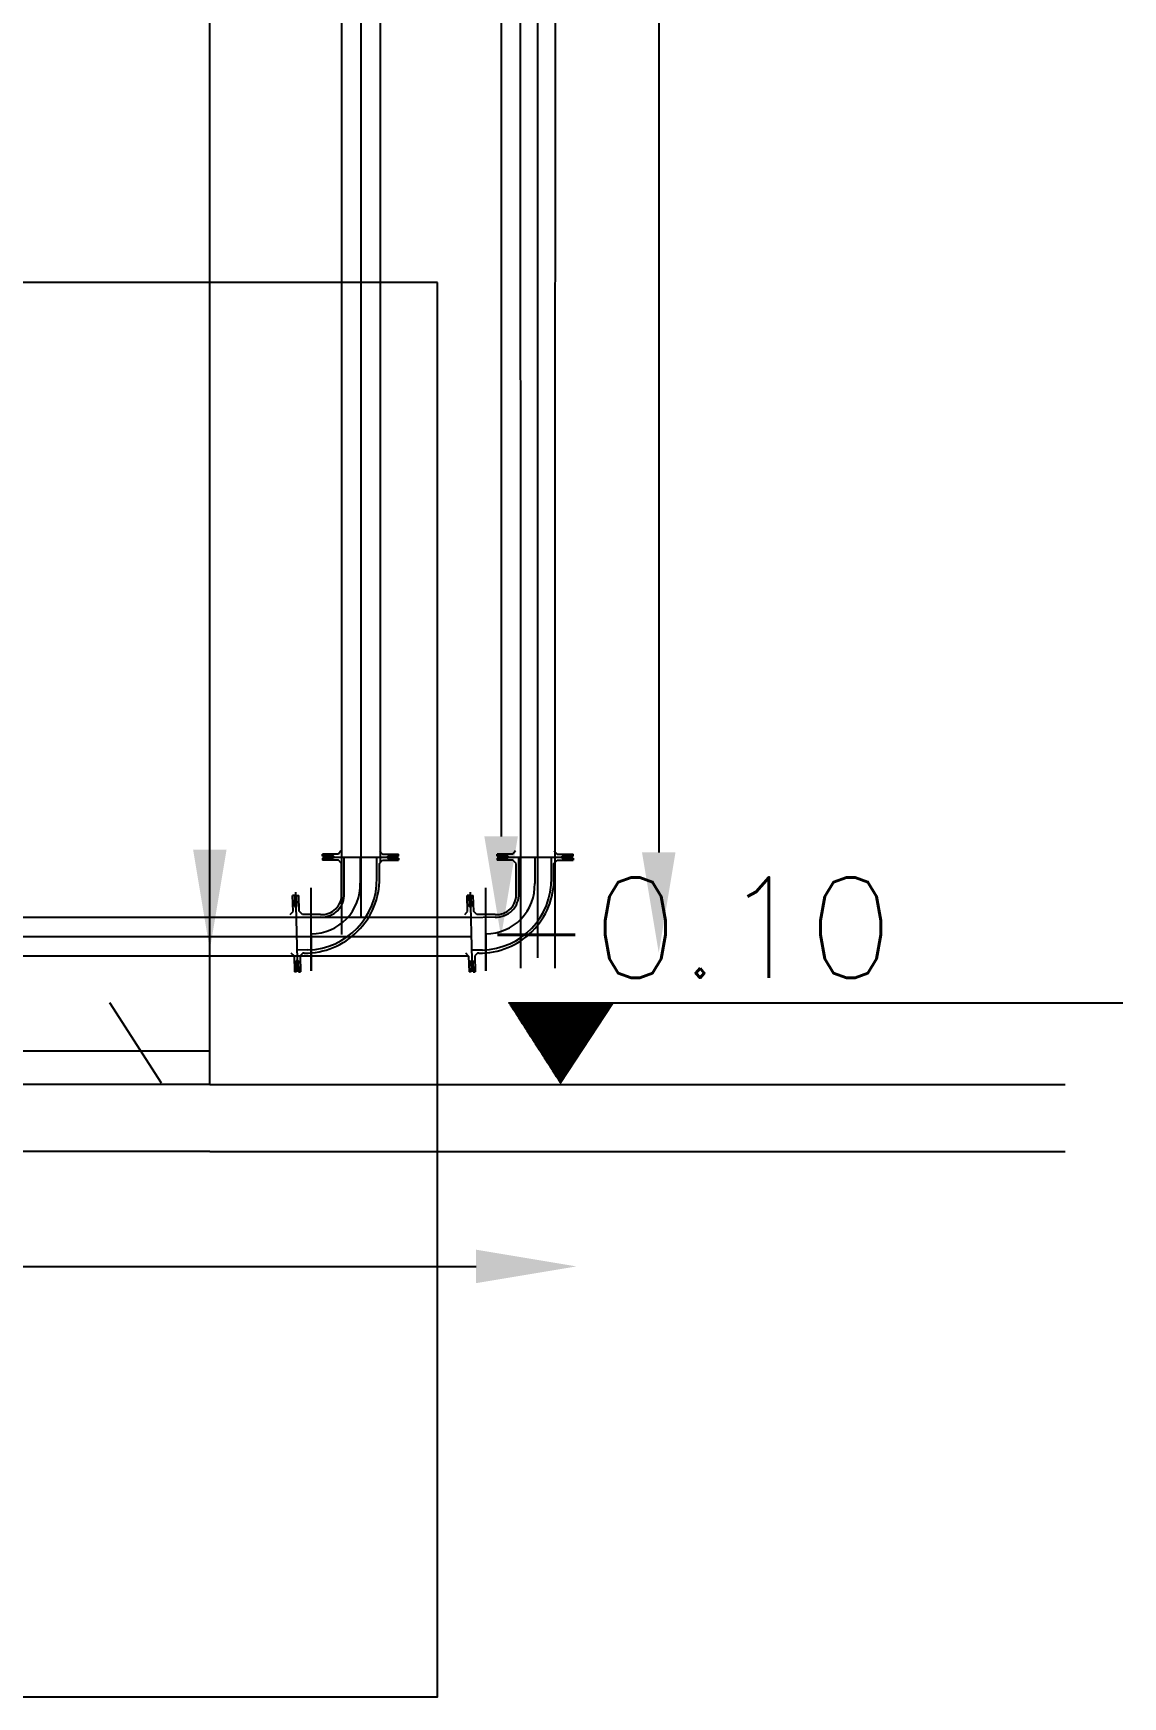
# Model space of a CAD drawing. Extents: x 152000 to 152174, y 158796 to 159332.
# Drawn here: x 152065.434 to 152068.686, y 159117.447 to 159122.414 of the extents above; entities that cross this region are included whole.
import ezdxf

# ---------------------------------------------------------------- set-up
doc = ezdxf.new("R2010")
doc.units = 0
doc.header["$LTSCALE"] = 3
doc.header["$MEASUREMENT"] = 0
doc.header["$PDMODE"] = 2
doc.header["$PDSIZE"] = 0.03
for name, pattern in [('0181 00 ST MF 0100$0$HIDDEN', [0.375, 0.25, -0.125]), ('AUSGEZOGEN', [0]), ('CENTER', [2, 1.25, -0.25, 0.25, -0.25])]:
    doc.linetypes.add(name, pattern=pattern)
doc.layers.get('0').update_dxf_attribs({"linetype": 'CONTINUOUS'})
doc.layers.get('DEFPOINTS').update_dxf_attribs({"linetype": 'CONTINUOUS'})
for name, color, linetype in [('3', 4, 'CONTINUOUS'), ('DIM', 144, 'CONTINUOUS'), ('EBENE0', 7, 'AUSGEZOGEN'), ('TEXTS', 1, 'CONTINUOUS')]:
    doc.layers.add(name, color=color, linetype=linetype)
doc.layers.add('LAND CORNERS', color=255, linetype='CONTINUOUS', lineweight=25)
doc.styles.add('ROMANS', font='romans.shx')
doc.dimstyles.new('mais 1-100 plan', dxfattribs={"dimtxt": 0.25, "dimasz": 0.1635, "dimexe": 0.18, "dimexo": 0.0625, "dimgap": 0, "dimtad": 1, "dimzin": 0, "dimdsep": 46, "dimtxsty": 'Standard', "dimblk": 'OBLIQUE', "dimcen": 0, "dimse1": 1, "dimse2": 1, "dimclrd": 8, "dimclrt": 4, "dimadec": 0, "dimazin": 0, "dimtfac": 1, "dimtix": 1, "dimtofl": 0, "dimtmove": 0, "dimatfit": 3, "dimldrblk": 'OBLIQUE', "dimfxl": 0.18, "dimtolj": 1, "dimtzin": 0, "dimarcsym": 0})

# ---------------------------------------------------------------- blocks, each defined once
blk = doc.blocks.new('*D139')
at = {"layer": 'DEFPOINTS', "color": 0, "transparency": 16777216}
for p in [(152066.4116, 159135.2909), (152066.4124, 159119.7158), (152066.8303, 159119.7158)]:
    blk.add_point(p, dxfattribs=at)
at = {"layer": 'LAND CORNERS', "color": 2, "lineweight": -2, "transparency": 16777216}
blk.add_line((152066.8303, 159134.9909), (152066.8303, 159120.0158), dxfattribs=at)
at = {"layer": 'LAND CORNERS', "color": 2, "transparency": 16777216}
for points in [[(152066.7803, 159134.9909), (152066.8803, 159134.9909), (152066.8303, 159135.2909)], [(152066.7803, 159120.0158), (152066.8803, 159120.0158), (152066.8303, 159119.7158)]]:
    blk.add_solid(points, dxfattribs=at)
at = {"layer": 'LAND CORNERS', "color": 2, "transparency": 16777216, "insert": (152066.6553, 159127.5033), "char_height": 0.25, "attachment_point": 5, "rotation": 90}
blk.add_mtext('\\A1;15.58', dxfattribs=at)
blk = doc.blocks.new('_OBLIQUE')
at = {"color": 0, "linetype": 'ByBlock'}
blk.add_line((-0.5, -0.5), (0.5, 0.5), dxfattribs=at)
blk = doc.blocks.new('*D152')
at = {"layer": 'DEFPOINTS', "color": 0, "transparency": 16777216}
for p in [(152066.7739, 159144.4629), (152066.7236, 159119.6681), (152067.3009, 159119.6681)]:
    blk.add_point(p, dxfattribs=at)
at = {"layer": 'LAND CORNERS', "color": 2, "lineweight": -2, "transparency": 16777216}
blk.add_line((152067.3009, 159144.1629), (152067.3009, 159119.9681), dxfattribs=at)
at = {"layer": 'LAND CORNERS', "color": 2, "transparency": 16777216}
for points in [[(152067.2509, 159144.1629), (152067.3509, 159144.1629), (152067.3009, 159144.4629)], [(152067.2509, 159119.9681), (152067.3509, 159119.9681), (152067.3009, 159119.6681)]]:
    blk.add_solid(points, dxfattribs=at)
at = {"layer": 'LAND CORNERS', "color": 2, "transparency": 16777216, "insert": (152067.1259, 159132.0655), "char_height": 0.25, "attachment_point": 5, "rotation": 90}
blk.add_mtext('\\A1;24.79', dxfattribs=at)
blk = doc.blocks.new('*D153')
at = {"layer": 'DEFPOINTS', "color": 0, "transparency": 16777216}
for p in [(152065.9608, 159135.5683), (152066.2566, 159135.5683), (152066.2535, 159119.6768)]:
    blk.add_point(p, dxfattribs=at)
at = {"layer": 'LAND CORNERS', "color": 2, "lineweight": -2, "transparency": 16777216}
blk.add_line((152065.9608, 159119.9768), (152065.9608, 159135.2683), dxfattribs=at)
at = {"layer": 'LAND CORNERS', "color": 2, "transparency": 16777216}
for points in [[(152065.9108, 159135.2683), (152066.0108, 159135.2683), (152065.9608, 159135.5683)], [(152065.9108, 159119.9768), (152066.0108, 159119.9768), (152065.9608, 159119.6768)]]:
    blk.add_solid(points, dxfattribs=at)
at = {"layer": 'LAND CORNERS', "color": 2, "transparency": 16777216, "insert": (152065.7858, 159127.6225), "char_height": 0.25, "attachment_point": 5, "rotation": 90}
blk.add_mtext('\\A1;15.89', dxfattribs=at)
blk = doc.blocks.new('*D156')
at = {"layer": 'DEFPOINTS', "color": 0, "transparency": 16777216}
for p in [(152067.0555, 159119.9511), (152056.5608, 159119.2751), (152067.0555, 159118.7318)]:
    blk.add_point(p, dxfattribs=at)
at = {"layer": 'LAND CORNERS', "color": 2, "lineweight": -2, "transparency": 16777216}
blk.add_line((152056.8608, 159118.7318), (152066.7555, 159118.7318), dxfattribs=at)
at = {"layer": 'LAND CORNERS', "color": 2, "transparency": 16777216}
for points in [[(152056.8608, 159118.7818), (152056.8608, 159118.6818), (152056.5608, 159118.7318)], [(152066.7555, 159118.7818), (152066.7555, 159118.6818), (152067.0555, 159118.7318)]]:
    blk.add_solid(points, dxfattribs=at)
at = {"layer": 'LAND CORNERS', "color": 2, "transparency": 16777216, "insert": (152061.8081, 159118.9068), "char_height": 0.25, "attachment_point": 5}
blk.add_mtext('\\A1;10.49', dxfattribs=at)

msp = doc.modelspace()

# ---------------------------------------------------------------- hatches: boundary and pattern name
at = {"layer": 'TEXTS'}
h = msp.add_hatch(dxfattribs=at)
h.set_pattern_fill('ANSI31', color=0, scale=0.03)
h.set_pattern_definition([(45, (303.2752353, -33.8441257), (-0.00265165042945, 0.00265165042945), [])])
h.paths.add_polyline_path([(152067.16297, 159119.51678), (152066.85274, 159119.51876), (152067.00652, 159119.27876)])

# ---------------------------------------------------------------- linework, layer by layer
at = {"layer": 'DIM', "color": 1}
for p, q in [((152066.34472, 159119.9633), (152066.29705, 159119.96332)), ((152066.29705, 159119.95708), (152066.29705, 159119.96332)), ((152066.32966, 159119.95707), (152066.29705, 159119.95708)), ((152066.32966, 159119.95131), (152066.29705, 159119.95133)), ((152066.29705, 159119.95133), (152066.29705, 159119.94509)), ((152066.32813, 159119.95419), (152066.49846, 159119.95413)), ((152066.32813, 159119.95419), (152066.48887, 159119.95413)), ((152066.33254, 159119.95419), (152066.32966, 159119.95707)), ((152066.33254, 159119.95419), (152066.32966, 159119.95131)), ((152066.35209, 159119.97288), (152066.34472, 159119.9633)), ((152066.36175, 159119.8458), (152066.36179, 159119.95418)), ((152066.4596, 159119.8918), (152066.45962, 159119.95414)), ((152066.46711, 159119.97284), (152066.4767, 159119.96325)), ((152066.4767, 159119.96325), (152066.52436, 159119.96323)), ((152066.48887, 159119.95413), (152066.49175, 159119.95701)), ((152066.48887, 159119.95413), (152066.49175, 159119.95125)), ((152066.49175, 159119.95701), (152066.52436, 159119.957)), ((152066.49175, 159119.95125), (152066.52436, 159119.95124)), ((152066.52436, 159119.957), (152066.52436, 159119.96323)), ((152066.52436, 159119.95124), (152066.52436, 159119.94501)), ((152066.81817, 159119.95695), (152066.81818, 159119.96318)), ((152066.85078, 159119.95694), (152066.81817, 159119.95695)), ((152066.85078, 159119.95118), (152066.81817, 159119.95119)), ((152066.81817, 159119.95119), (152066.81817, 159119.94496)), ((152066.86584, 159119.96317), (152066.81818, 159119.96318)), ((152066.84925, 159119.95406), (152067.01959, 159119.954)), ((152066.84925, 159119.95406), (152067.01, 159119.954)), ((152066.85366, 159119.95406), (152066.85078, 159119.95694)), ((152066.85366, 159119.95406), (152066.85078, 159119.95118)), ((152066.87321, 159119.97275), (152066.86584, 159119.96317)), ((152066.88287, 159119.84567), (152066.88291, 159119.95405)), ((152066.98072, 159119.89167), (152066.98074, 159119.95401)), ((152066.98823, 159119.97271), (152066.99782, 159119.96312)), ((152066.99782, 159119.96312), (152067.04549, 159119.9631)), ((152067.01, 159119.954), (152067.01287, 159119.95688)), ((152067.01, 159119.954), (152067.01287, 159119.95112)), ((152067.01287, 159119.95688), (152067.04548, 159119.95686)), ((152067.01287, 159119.95112), (152067.04548, 159119.95111)), ((152067.04548, 159119.95686), (152067.04549, 159119.9631)), ((152067.04548, 159119.95111), (152067.04548, 159119.94488)), ((152066.34472, 159119.94507), (152066.29705, 159119.94509)), ((152066.3543, 159119.93548), (152066.34472, 159119.94507)), ((152066.35427, 159119.8458), (152066.3543, 159119.93548)), ((152066.46708, 159119.8918), (152066.46709, 159119.93544)), ((152066.46709, 159119.93544), (152066.47669, 159119.94502)), ((152066.47669, 159119.94502), (152066.52436, 159119.94501)), ((152066.86584, 159119.94494), (152066.81817, 159119.94496)), ((152066.87543, 159119.93535), (152066.86584, 159119.94494)), ((152066.87539, 159119.84567), (152066.87543, 159119.93535)), ((152066.9882, 159119.89167), (152066.98822, 159119.93531)), ((152066.98822, 159119.93531), (152066.99781, 159119.94489)), ((152066.99781, 159119.94489), (152067.04548, 159119.94488)), ((152066.21685, 159119.84907), (152066.22172, 159119.64696)), ((152066.73797, 159119.84894), (152066.74284, 159119.64683)), ((152066.21423, 159119.83952), (152066.20801, 159119.83937)), ((152066.20916, 159119.79177), (152066.20801, 159119.83937)), ((152066.21502, 159119.80696), (152066.21423, 159119.83952)), ((152066.21796, 159119.80415), (152066.21502, 159119.80696)), ((152066.21796, 159119.80415), (152066.22077, 159119.80709)), ((152066.21998, 159119.83966), (152066.22621, 159119.83981)), ((152066.22077, 159119.80709), (152066.21998, 159119.83966)), ((152066.22735, 159119.79221), (152066.22621, 159119.83981)), ((152066.73536, 159119.83939), (152066.72913, 159119.83924)), ((152066.73028, 159119.79164), (152066.72913, 159119.83924)), ((152066.73614, 159119.80682), (152066.73536, 159119.83939)), ((152066.73908, 159119.80402), (152066.73614, 159119.80682)), ((152066.73908, 159119.80402), (152066.74189, 159119.80696)), ((152066.7411, 159119.83953), (152066.74733, 159119.83968)), ((152066.74189, 159119.80696), (152066.7411, 159119.83953)), ((152066.74848, 159119.79207), (152066.74733, 159119.83968)), ((152066.20085, 159119.78305), (152066.20916, 159119.79177)), ((152066.23716, 159119.78286), (152066.22735, 159119.79221)), ((152066.29113, 159119.78258), (152066.23716, 159119.78286)), ((152066.72197, 159119.78292), (152066.73028, 159119.79164)), ((152066.75829, 159119.78273), (152066.74848, 159119.79207)), ((152066.81225, 159119.78245), (152066.75829, 159119.78273)), ((152066.20252, 159119.66826), (152066.21233, 159119.65891)), ((152066.21233, 159119.65891), (152066.21348, 159119.6113)), ((152066.23841, 159119.66762), (152066.23053, 159119.65935)), ((152066.23053, 159119.65935), (152066.23168, 159119.61174)), ((152066.24279, 159119.66754), (152066.23841, 159119.66762)), ((152066.72364, 159119.66812), (152066.73345, 159119.65878)), ((152066.73345, 159119.65878), (152066.7346, 159119.61117)), ((152066.75953, 159119.66749), (152066.75165, 159119.65922)), ((152066.75165, 159119.65922), (152066.7528, 159119.61161)), ((152066.76391, 159119.66741), (152066.75953, 159119.66749)), ((152066.2197, 159119.61145), (152066.21348, 159119.6113)), ((152066.22172, 159119.64696), (152066.21892, 159119.64402)), ((152066.21892, 159119.64402), (152066.2197, 159119.61145)), ((152066.22172, 159119.64696), (152066.22467, 159119.64416)), ((152066.22467, 159119.64416), (152066.22545, 159119.61159)), ((152066.22545, 159119.61159), (152066.23168, 159119.61174)), ((152066.74083, 159119.61132), (152066.7346, 159119.61117)), ((152066.74284, 159119.64683), (152066.74004, 159119.64389)), ((152066.74004, 159119.64389), (152066.74083, 159119.61132)), ((152066.74284, 159119.64683), (152066.74579, 159119.64403)), ((152066.74579, 159119.64403), (152066.74657, 159119.61146)), ((152066.74657, 159119.61146), (152066.7528, 159119.61161))]:
    msp.add_line(p, q, dxfattribs=at)
for points in [[(152066.94046, 159119.65297), (152066.94046, 159144.26705)], [(152066.88967, 159119.62253), (152066.88269, 159144.20414)], [(152066.99128, 159119.62246), (152066.99748, 159144.20581)], [(152066.35522, 159119.72277), (152066.35522, 159135.29089)], [(152066.47024, 159119.93858), (152066.47024, 159135.29094)], [(152066.29171, 159119.77512), (152066.21867, 159119.77336)], [(152066.81283, 159119.77499), (152066.7398, 159119.77323)], [(152066.25347, 159119.67678), (152066.22102, 159119.676)], [(152066.77459, 159119.67665), (152066.74214, 159119.67587)]]:
    msp.add_lwpolyline(points, dxfattribs=at)
at = {"layer": 'DIM', "color": 1, "linetype": 'CENTER'}
for points in [[(152066.41233, 159119.77336), (152066.41273, 159135.29091)], [(152066.4096, 159119.95416), (152066.4096, 159119.87586)], [(152066.93072, 159119.95403), (152066.93072, 159119.87573)]]:
    msp.add_lwpolyline(points, dxfattribs=at)
at = {"layer": 'DIM', "color": 1}
for centre, radius, start, end in [((152066.2452, 159119.88941), 0.22189, 269.37608, 0.61536), ((152066.24779, 159119.88854), 0.21183, 271.53682, 0.88266), ((152066.26434, 159119.87064), 0.14536, 269.77046, 2.06096), ((152066.76632, 159119.88928), 0.22189, 269.37608, 0.61536), ((152066.76891, 159119.88841), 0.21183, 271.53682, 0.88266), ((152066.78546, 159119.8705), 0.14536, 269.77046, 2.06096), ((152066.29487, 159119.84198), 0.05952, 266.3957, 3.68062), ((152066.29494, 159119.84197), 0.06692, 267.23617, 3.28189), ((152066.816, 159119.84185), 0.05952, 266.3957, 3.68062), ((152066.81606, 159119.84184), 0.06692, 267.23617, 3.28189)]:
    msp.add_arc(centre, radius, start, end, dxfattribs=at)
at = {"layer": 'EBENE0', "color": 8, "linetype": 'AUSGEZOGEN'}
for p, q in [((152065.9608, 159119.37507), (152065.9608, 159138.32182)), ((152065.9608, 159119.37507), (152065.9608, 159125.80552)), ((152065.9608, 159119.27507), (152065.9608, 159125.80552)), ((152065.9608, 159119.37507), (152056.5608, 159119.37507)), ((152065.9608, 159119.27507), (152056.5608, 159119.27507)), ((152065.9608, 159119.27507), (152068.51449, 159119.27507)), ((152065.9608, 159119.27507), (152068.51449, 159119.27507)), ((152066.5708, 159119.27507), (152068.23728, 159119.27507)), ((152066.5708, 159119.27507), (152068.23728, 159119.27507)), ((152066.5708, 159119.27507), (152068.23728, 159119.27507)), ((152066.5708, 159119.27507), (152068.23728, 159119.27507)), ((152065.9608, 159119.07507), (152056.5608, 159119.07507)), ((152065.9608, 159119.07507), (152068.51449, 159119.07507))]:
    msp.add_line(p, q, dxfattribs=at)
at = {"layer": 'LAND CORNERS', "linetype": '0181 00 ST MF 0100$0$HIDDEN'}
for points in [[(152066.26375, 159119.72528), (152066.26375, 159119.61446), (152066.26375, 159119.86253)], [(152066.78488, 159119.72515), (152066.78488, 159119.61433), (152066.78488, 159119.8624)]]:
    msp.add_lwpolyline(points, dxfattribs=at)
at = {"layer": 'TEXTS', "color": 0}
for p, q in [((152065.81643, 159119.27876), (152065.66265, 159119.51876)), ((152066.85274, 159119.51876), (152068.68593, 159119.51876)), ((152067.00652, 159119.27876), (152067.16297, 159119.51678))]:
    msp.add_line(p, q, dxfattribs=at)
at = {"layer": 'TEXTS'}
msp.add_lwpolyline([(152066.6404, 159121.66993), (152053.80565, 159121.66993), (152053.80565, 159117.44674), (152066.6404, 159117.44674)], close=True, dxfattribs=at)
for points in [[(152066.73979, 159119.77336), (152064.60075, 159119.77336)], [(152066.74118, 159119.71578), (152064.60075, 159119.71578)], [(152066.73347, 159119.6582), (152064.60075, 159119.6582)]]:
    msp.add_lwpolyline(points, dxfattribs=at)

# ---------------------------------------------------------------- texts
at = {"layer": '3', "color": 7, "linetype": 'Continuous', "style": 'ROMANS'}
msp.add_text('-0.10', height=0.3, dxfattribs=at).set_placement((152066.76839, 159119.59365))

# ---------------------------------------------------------------- dimensions: what is measured, and where the dimension line sits
at = {"layer": 'LAND CORNERS'}
for base, p1, p2, picture, middle in [((152067.30086, 159119.66812), (152066.77394, 159144.46289), (152066.72364, 159119.66812), '*D152', (152067.12586, 159132.06551)), ((152065.9608, 159135.5683), (152066.25347, 159119.67678), (152066.2566, 159135.5683), '*D153', (152065.7858, 159127.62254)), ((152066.83028, 159119.71578), (152066.41163, 159135.29091), (152066.41237, 159119.71578), '*D139', (152066.65528, 159127.50335))]:
    dim = msp.add_linear_dim(base=base, p1=p1, p2=p2, angle=90, dimstyle='mais 1-100 plan', override={"dimasz": 0.3, "dimgap": 0.05, "dimsah": 1, "dimclrd": 2, "dimclrt": 2, "dimfxlon": 1, "dimarcsym": 1}, dxfattribs=at)
    dim.commit()
    dim.dimension.update_dxf_attribs({"geometry": picture, "text_midpoint": middle})
dim = msp.add_linear_dim(base=(152067.05548, 159118.73178), p1=(152056.5608, 159119.27507), p2=(152067.05548, 159119.95111), dimstyle='mais 1-100 plan', override={"dimasz": 0.3, "dimgap": 0.05, "dimsah": 1, "dimclrd": 2, "dimclrt": 2, "dimfxlon": 1, "dimarcsym": 1}, dxfattribs=at)
dim.commit()
dim.dimension.update_dxf_attribs({"geometry": '*D156', "text_midpoint": (152061.80814, 159118.90678)})

doc.saveas('drawing.dxf')
